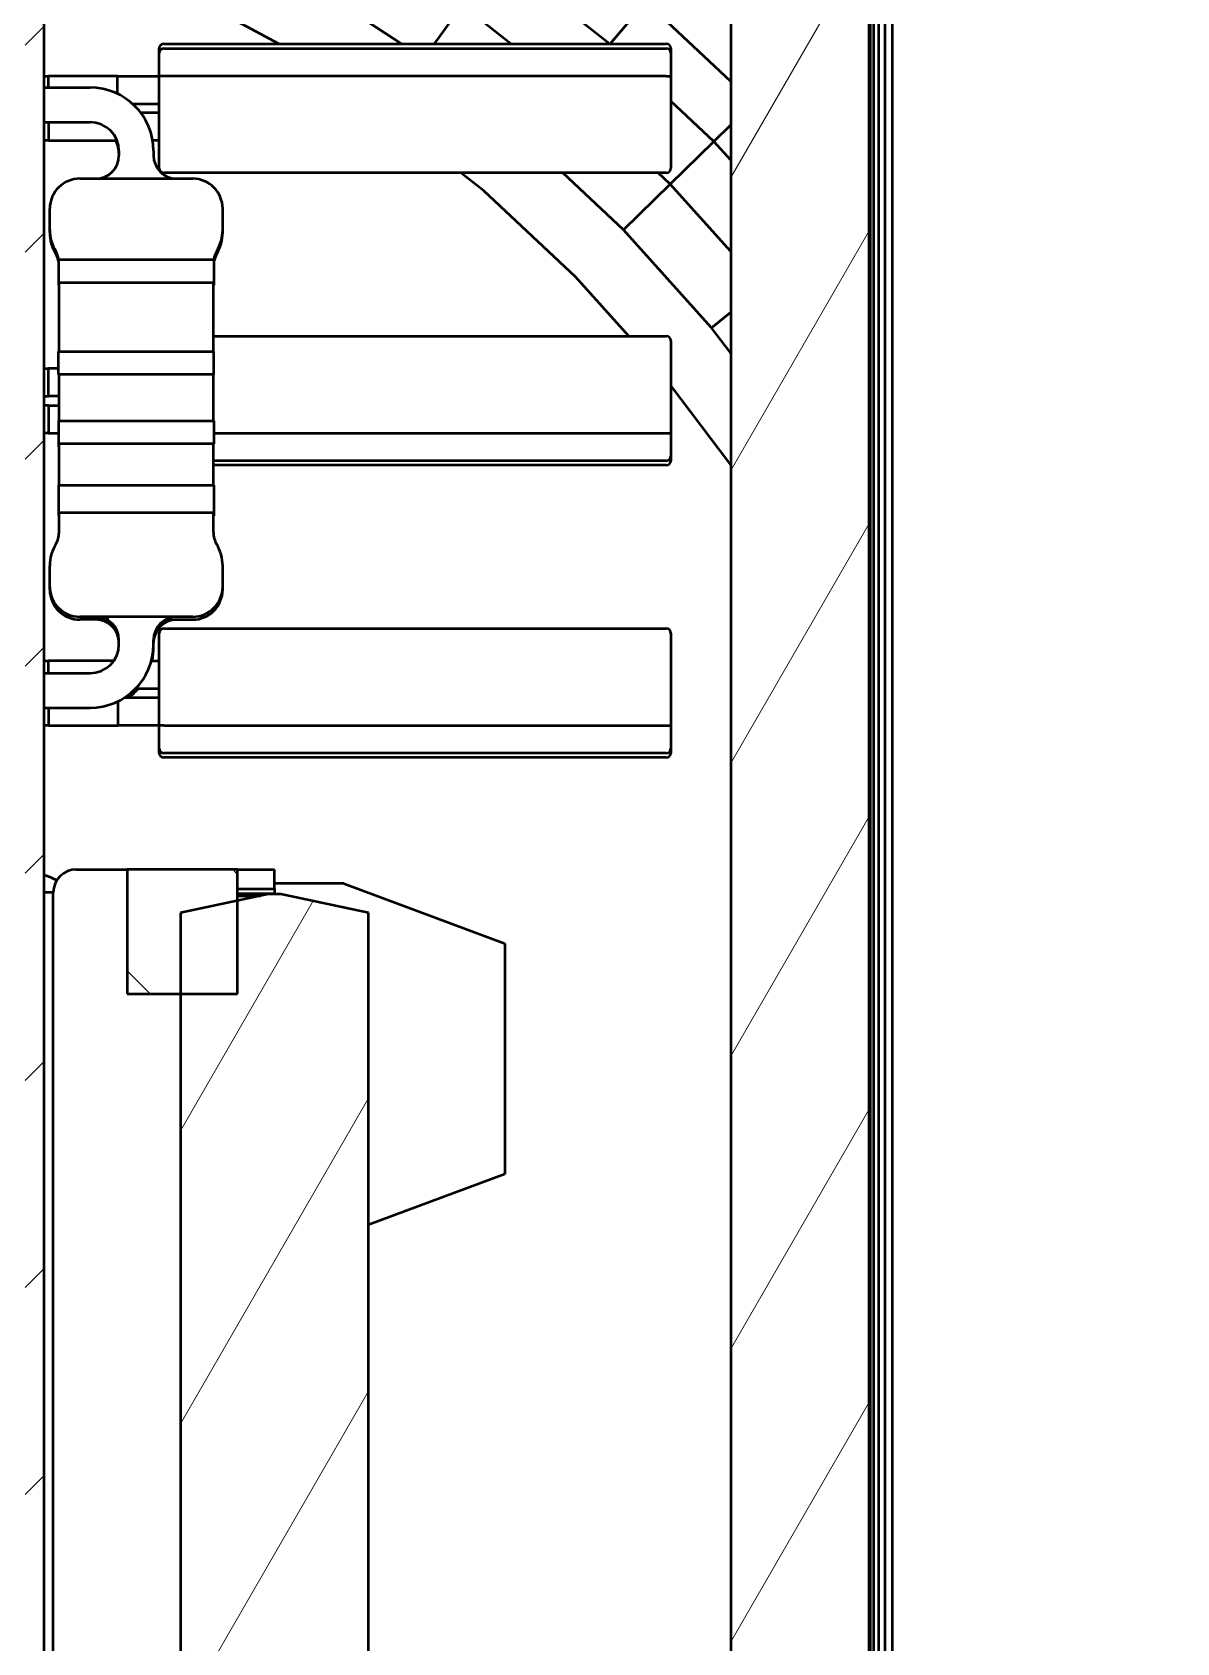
# Model space of a CAD drawing. Header units: millimetres. Extents: x -232 to 1390, y -69 to 653.
# Drawn here: x 422.18 to 447.01, y 122.46 to 157.39 of the extents above; entities that cross this region are included whole.
import ezdxf

# ---------------------------------------------------------------- set-up
doc = ezdxf.new("R2010")
doc.units = ezdxf.units.MM
doc.layers.add('Видимый контур (ГОСТ)', color=7, linetype='Continuous', lineweight=50)
doc.layers.add('Штриховка (ГОСТ)', color=7, linetype='Continuous', lineweight=18)
pattern_1 = [(60, (0, 0), (-2.74963, 1.587501), [])]

msp = doc.modelspace()

# ---------------------------------------------------------------- hatches: boundary and pattern name
at = {"layer": 'Штриховка (ГОСТ)'}
h = msp.add_hatch(dxfattribs=at)
h.set_pattern_fill('ANSI31', color=256, scale=25.4, angle=15, style=0)
h.set_pattern_definition(pattern_1)
h.paths.add_polyline_path([(429.616, 53.09), (427.018, 53.602), (422.334, 54.715), (422.334, 54.715), (422.334, 51.61), (427.568, 50.426), (429.359, 50.088), (429.795, 50.075), (430.215, 50.187), (430.586, 50.415), (430.875, 50.74), (431.059, 51.134), (431.122, 51.565), (431.122, 52.847)])
h.paths.add_polyline_path([(474.517, 172.906), (473.392, 172.906), (459.434, 172.906), (459.284, 172.882), (459.125, 172.857), (458.978, 172.782), (458.846, 172.715), (458.739, 172.608), (458.625, 172.493), (458.582, 172.423), (458.543, 172.36), (458.511, 172.284), (458.482, 172.215), (458.463, 172.135), (458.446, 172.062), (458.439, 171.98), (458.434, 171.906), (458.434, 171.427), (458.434, 170.906), (458.44, 170.824), (458.446, 170.749), (458.465, 170.67), (458.482, 170.597), (458.514, 170.521), (458.543, 170.452), (458.585, 170.382), (458.625, 170.318), (458.73, 170.212), (458.846, 170.097), (458.99, 170.023), (459.125, 169.954), (459.271, 169.931), (459.434, 169.906), (474.345, 169.905), (475.822, 169.906), (475.822, 169.906), (476.206, 168.62), (477.181, 168.586), (477.813, 168.56), (477.813, 170.045), (477.813, 172.675), (477.743, 173.553), (477.533, 174.408), (477.387, 174.843), (475.673, 179.459), (473.587, 184.43), (471.242, 189.488), (468.701, 194.363), (465.99, 198.809), (464.566, 200.806), (463.09, 202.627), (461.554, 204.257), (459.948, 205.688), (458.259, 206.921), (456.475, 207.96), (454.58, 208.82), (452.564, 209.515), (450.425, 210.058), (448.166, 210.458), (445.798, 210.724), (443.334, 210.863), (440.792, 210.882), (438.191, 210.786), (432.887, 210.274), (427.568, 209.385), (422.334, 208.201), (422.334, 205.099), (422.334, 205.096), (427.018, 206.209), (429.616, 206.721), (432.22, 207.15), (434.82, 207.488), (437.397, 207.727), (439.93, 207.861), (442.398, 207.884), (444.776, 207.792), (447.041, 207.581), (449.174, 207.25), (451.16, 206.795), (452.993, 206.215), (454.68, 205.503), (456.245, 204.647), (457.724, 203.622), (459.152, 202.403), (460.547, 200.973), (461.918, 199.328), (463.268, 197.476), (464.595, 195.435), (465.897, 193.23), (467.169, 190.893), (468.406, 188.456), (470.746, 183.437), (472.83, 178.488), (474.526, 173.937), (474.861, 172.906)])
h.paths.add_polyline_path([(444.811, 172.053), (444.785, 172.215), (444.718, 172.348), (444.643, 172.493), (444.538, 172.599), (444.422, 172.715), (444.289, 172.782), (444.143, 172.857), (443.996, 172.88), (443.834, 172.906), (441.967, 172.906), (439.334, 172.906), (439.025, 172.857), (438.716, 172.808), (438.437, 172.666), (438.159, 172.524), (437.937, 172.302), (437.716, 172.081), (437.574, 171.802), (437.432, 171.524), (437.383, 171.215), (437.334, 170.906), (437.334, 129.906), (437.334, 88.906), (437.383, 88.597), (437.432, 88.288), (437.574, 88.009), (437.716, 87.73), (437.937, 87.509), (438.159, 87.288), (438.437, 87.145), (438.716, 87.003), (439.025, 86.954), (439.334, 86.906), (474.853, 86.906), (474.526, 85.875), (472.83, 81.324), (470.746, 76.374), (468.406, 71.355), (467.169, 68.919), (465.897, 66.581), (464.595, 64.376), (463.268, 62.335), (461.918, 60.483), (460.547, 58.838), (459.152, 57.408), (457.724, 56.189), (456.245, 55.164), (454.68, 54.308), (452.993, 53.596), (451.16, 53.016), (450.813, 52.932), (450.813, 52.932), (450.813, 52.657), (450.813, 51.803), (450.842, 51.622), (450.885, 51.343), (450.967, 51.18), (451.094, 50.928), (451.223, 50.798), (451.421, 50.597), (451.583, 50.512), (451.833, 50.382), (452.013, 50.351), (452.291, 50.303), (452.751, 50.368), (454.58, 50.991), (456.475, 51.851), (458.259, 52.891), (459.947, 54.123), (461.554, 55.554), (463.09, 57.184), (464.566, 59.005), (465.99, 61.002), (468.701, 65.448), (471.242, 70.323), (473.587, 75.381), (475.673, 80.352), (477.387, 84.968), (478.61, 88.774), (478.978, 89.968), (478.98, 89.975), (478.98, 89.975), (479.313, 91.191), (476.206, 91.191), (475.822, 89.906), (475.822, 89.906), (440.834, 89.906), (440.757, 89.918), (440.68, 89.93), (440.61, 89.966), (440.54, 90.001), (440.485, 90.056), (440.43, 90.112), (440.394, 90.181), (440.359, 90.251), (440.347, 90.328), (440.334, 90.406), (440.334, 129.906), (440.334, 169.406), (440.347, 169.483), (440.359, 169.56), (440.394, 169.63), (440.43, 169.699), (440.485, 169.755), (440.54, 169.81), (440.61, 169.846), (440.68, 169.881), (440.757, 169.893), (440.834, 169.906), (442.546, 169.906), (443.834, 169.906), (443.982, 169.929), (444.143, 169.954), (444.276, 170.022), (444.422, 170.097), (444.528, 170.202), (444.643, 170.318), (444.711, 170.451), (444.785, 170.597), (444.809, 170.744), (444.834, 170.906), (444.834, 171.383), (444.834, 171.906)])
h = msp.add_hatch(dxfattribs=at)
h.set_pattern_fill('ANSI31', color=256, scale=25.4, style=0)
h.set_pattern_definition([(45, (0, 0), (-2.245064, 2.245064), [])])
h.paths.add_polyline_path([(422.025, 190.452), (422.437, 190.452), (422.437, 191.571), (422.437, 193.694), (422.437, 196.222), (422.437, 200.148), (422.437, 204.482), (422.437, 204.982), (422.025, 204.982)])
h.paths.add_polyline_path([(422.437, 189.491), (422.025, 189.491), (422.025, 54.987), (422.437, 54.987), (422.437, 76.721), (422.437, 77.221), (422.437, 78.721), (422.437, 79.221), (422.437, 188.271)])
h = msp.add_hatch(dxfattribs=at)
h.set_pattern_fill('ANSI31', color=256, scale=25.4, angle=90.0002, style=0)
h.set_pattern_definition([(135.0002, (0, 0), (-2.245056, -2.245072), [])])
h.paths.add_polyline_path([(424.237, 104.307), (426.074, 104.307), (426.637, 104.307), (426.637, 106.371), (425.399, 106.371), (424.237, 106.371)])
h.paths.add_polyline_path([(426.637, 120.626), (426.637, 122.276), (425.399, 122.276), (424.237, 122.276), (424.237, 120.626), (425.399, 120.626)])
h.paths.add_polyline_path([(426.637, 136.531), (426.637, 138.555), (426.637, 139.231), (424.237, 139.231), (424.237, 136.531), (425.399, 136.531)])
h = msp.add_hatch(dxfattribs=at)
h.set_pattern_fill('ANSI31', color=256, scale=25.4, angle=15, style=0)
h.set_pattern_definition(pattern_1)
h.paths.add_polyline_path([(427.574, 138.696), (427.299, 138.696), (426.63, 138.554), (425.399, 138.292), (425.399, 136.531), (425.399, 122.276), (425.399, 120.626), (425.399, 106.371), (425.399, 104.45), (426.074, 104.307), (427.299, 104.046), (427.574, 104.046), (429.374, 104.429), (429.374, 105.25), (429.474, 105.25), (429.474, 138.292)])

# ---------------------------------------------------------------- linework, layer by layer
at = {"layer": 'Видимый контур (ГОСТ)'}
for p, q in [((422.437, 54.987), (422.437, 189.491)), ((437.334, 170.906), (437.334, 129.906)), ((440.334, 129.906), (440.334, 169.406)), ((440.359, 169.406), (440.359, 90.406)), ((440.43, 169.406), (440.43, 90.406)), ((440.54, 169.406), (440.54, 90.406)), ((440.68, 169.406), (440.68, 90.406)), ((440.834, 169.406), (440.834, 90.406)), ((434.706, 157.136), (432.281, 159.042)), ((427.532, 157.136), (425.143, 158.421)), ((430.193, 157.136), (428.293, 158.381)), ((430.911, 157.136), (431.507, 157.964)), ((432.561, 157.136), (431.507, 157.964)), ((434.715, 157.136), (435.493, 158.042)), ((437.334, 156.318), (435.493, 158.042)), ((424.937, 156.936), (424.937, 157.036)), ((424.937, 156.436), (424.937, 156.936)), ((425.037, 157.136), (435.937, 157.136)), ((425.037, 157.036), (435.937, 157.036)), ((436.037, 157.036), (436.037, 156.936)), ((436.037, 156.936), (436.037, 156.436)), ((422.437, 156.436), (422.532, 156.436)), ((422.437, 156.186), (423.437, 156.186)), ((424.032, 156.436), (422.532, 156.436)), ((422.532, 156.186), (422.532, 156.436)), ((424.032, 156.436), (424.932, 156.436)), ((424.032, 156.05), (424.032, 156.436)), ((424.932, 155.836), (424.932, 156.436)), ((425.037, 156.436), (424.937, 156.436)), ((424.937, 154.436), (424.937, 156.436)), ((425.037, 156.436), (424.937, 156.436)), ((435.937, 156.436), (425.037, 156.436)), ((435.937, 156.436), (425.037, 156.436)), ((435.937, 156.436), (436.037, 156.436)), ((435.937, 156.436), (436.037, 156.436)), ((436.037, 156.436), (436.037, 154.436)), ((424.353, 155.836), (424.932, 155.836)), ((436.969, 155.019), (436.037, 155.891)), ((422.437, 155.436), (423.437, 155.436)), ((422.537, 155.436), (422.537, 155.036)), ((424.937, 155.636), (424.537, 155.636)), ((436.969, 155.019), (437.334, 155.377)), ((422.537, 155.036), (422.437, 155.036)), ((422.537, 155.036), (424.02, 155.036)), ((424.062, 154.811), (424.062, 154.711)), ((424.937, 155.036), (424.793, 155.036)), ((424.812, 154.811), (424.812, 154.711)), ((436.021, 154.09), (436.969, 155.019)), ((437.334, 154.612), (436.969, 155.019)), ((423.212, 154.211), (425.662, 154.211)), ((435.937, 154.336), (425.037, 154.336)), ((431.976, 153.944), (431.479, 154.336)), ((435.011, 153.1), (433.691, 154.336)), ((435.011, 153.1), (436.021, 154.09)), ((436.021, 154.09), (435.759, 154.336)), ((437.334, 152.629), (436.021, 154.09)), ((433.969, 152.079), (431.976, 153.944)), ((422.562, 153.104), (422.562, 153.561)), ((426.312, 153.104), (426.312, 153.561)), ((422.562, 153.041), (422.562, 153.104)), ((426.312, 153.041), (426.312, 153.104)), ((436.92, 150.977), (435.011, 153.1)), ((422.752, 152.461), (426.121, 152.461)), ((422.752, 152.461), (422.752, 151.961)), ((426.122, 152.461), (426.122, 151.961)), ((422.752, 151.961), (426.122, 151.961)), ((422.752, 151.961), (422.752, 151.898)), ((422.762, 150.461), (422.762, 151.961)), ((426.112, 150.461), (426.112, 151.961)), ((426.122, 151.961), (426.122, 151.898)), ((435.124, 150.795), (433.969, 152.079)), ((422.756, 151.898), (422.752, 151.898)), ((426.108, 151.898), (426.122, 151.898)), ((436.92, 150.977), (437.334, 151.318)), ((437.334, 150.427), (436.92, 150.977)), ((426.112, 150.795), (435.937, 150.795)), ((436.037, 150.695), (436.037, 148.695)), ((422.752, 150.461), (426.122, 150.461)), ((422.752, 149.961), (422.752, 150.461)), ((426.122, 149.961), (426.122, 150.461)), ((422.437, 150.095), (422.532, 150.095)), ((422.752, 150.095), (422.532, 150.095)), ((422.532, 149.495), (422.532, 150.095)), ((426.122, 149.961), (422.752, 149.961)), ((422.762, 148.961), (422.762, 149.961)), ((426.112, 148.961), (426.112, 149.961)), ((422.437, 149.495), (422.532, 149.495)), ((422.762, 149.495), (422.532, 149.495)), ((437.334, 148.007), (436.037, 149.728)), ((422.537, 149.295), (422.437, 149.295)), ((422.537, 149.295), (422.537, 148.695)), ((422.537, 149.295), (422.762, 149.295)), ((422.752, 148.961), (426.121, 148.961)), ((422.752, 148.961), (422.752, 148.461)), ((426.122, 148.961), (426.122, 148.461)), ((422.537, 148.695), (422.437, 148.695)), ((422.537, 148.695), (422.752, 148.695)), ((422.752, 148.461), (422.752, 148.398)), ((426.12, 148.461), (422.753, 148.461)), ((422.762, 147.561), (422.762, 148.461)), ((426.112, 147.561), (426.112, 148.461)), ((426.122, 148.695), (435.937, 148.695)), ((426.122, 148.695), (435.937, 148.695)), ((435.937, 148.695), (436.037, 148.695)), ((435.937, 148.695), (436.037, 148.695)), ((436.037, 148.695), (436.037, 148.195)), ((422.762, 148.398), (422.752, 148.398)), ((435.937, 148.095), (426.112, 148.095)), ((436.037, 148.195), (436.037, 148.095)), ((435.937, 147.995), (426.112, 147.995)), ((422.752, 147.561), (422.752, 146.961)), ((422.753, 147.561), (426.121, 147.561)), ((426.122, 147.561), (426.122, 146.961)), ((422.752, 146.961), (422.752, 146.898)), ((426.12, 146.961), (422.753, 146.961)), ((422.771, 146.898), (422.753, 146.898)), ((422.762, 146.538), (422.762, 146.961)), ((426.112, 146.538), (426.112, 146.961)), ((426.112, 146.898), (426.122, 146.898)), ((426.122, 146.961), (426.122, 146.898)), ((422.562, 145.361), (422.562, 145.817)), ((426.312, 145.361), (426.312, 145.817)), ((422.562, 145.298), (422.562, 145.361)), ((426.312, 145.298), (426.312, 145.361)), ((425.662, 144.711), (423.212, 144.711)), ((423.843, 144.648), (423.213, 144.648)), ((425.069, 144.648), (425.662, 144.648)), ((424.937, 142.355), (424.937, 144.355)), ((425.037, 144.455), (435.937, 144.455)), ((436.037, 144.355), (436.037, 142.355)), ((424.062, 144.111), (424.062, 144.211)), ((424.812, 144.111), (424.812, 144.211)), ((424.812, 144.048), (424.812, 144.111)), ((422.437, 143.755), (422.532, 143.755)), ((423.951, 143.755), (422.532, 143.755)), ((422.532, 143.486), (422.532, 143.755)), ((424.765, 143.755), (424.932, 143.755)), ((424.932, 143.155), (424.932, 143.755)), ((422.437, 143.486), (423.437, 143.486)), ((424.037, 142.873), (424.037, 142.355)), ((424.937, 142.955), (424.181, 142.955)), ((424.426, 143.155), (424.932, 143.155)), ((422.437, 142.736), (423.437, 142.736)), ((422.537, 142.736), (422.537, 142.355)), ((422.537, 142.355), (422.437, 142.355)), ((422.537, 142.355), (424.037, 142.355)), ((424.937, 142.355), (424.037, 142.355)), ((425.037, 142.355), (424.937, 142.355)), ((425.037, 142.355), (424.937, 142.355)), ((424.937, 141.855), (424.937, 142.355)), ((425.037, 142.355), (435.937, 142.355)), ((425.037, 142.355), (435.937, 142.355)), ((435.937, 142.355), (436.037, 142.355)), ((435.937, 142.355), (436.037, 142.355)), ((436.037, 142.355), (436.037, 141.855)), ((424.937, 141.755), (424.937, 141.855)), ((436.037, 141.855), (436.037, 141.755)), ((435.937, 141.755), (425.037, 141.755)), ((435.937, 141.655), (425.037, 141.655)), ((423.137, 139.231), (424.237, 139.231)), ((426.637, 139.231), (424.237, 139.231)), ((424.237, 139.231), (424.237, 136.531)), ((426.637, 136.531), (426.637, 139.231)), ((426.637, 139.231), (427.437, 139.231)), ((427.437, 138.811), (427.437, 139.231)), ((422.637, 138.731), (422.437, 138.731)), ((422.637, 104.171), (422.637, 138.731)), ((427.299, 138.696), (425.399, 138.292)), ((426.637, 138.811), (427.437, 138.811)), ((426.637, 138.711), (427.437, 138.711)), ((426.637, 138.661), (427.135, 138.661)), ((427.574, 138.696), (427.299, 138.696)), ((428.937, 138.924), (427.437, 138.924)), ((427.437, 138.811), (427.437, 138.711)), ((427.437, 138.696), (427.437, 138.711)), ((429.474, 138.292), (427.574, 138.696)), ((428.937, 138.924), (432.437, 137.624)), ((425.399, 138.292), (425.399, 104.45)), ((429.474, 105.25), (429.474, 138.292)), ((432.437, 137.624), (432.437, 132.624)), ((424.237, 136.531), (426.637, 136.531)), ((432.437, 132.624), (429.474, 131.523)), ((437.334, 129.906), (437.334, 88.906)), ((440.334, 90.406), (440.334, 129.906))]:
    msp.add_line(p, q, dxfattribs=at)
for centre, radius, start, end in [((425.037, 157.036), 0.1, 90, 180), ((425.037, 156.936), 0.1, 90, 180), ((435.937, 157.036), 0.1, 0, 90), ((435.937, 156.936), 0.1, 360, 90), ((423.437, 154.811), 1.375, 0, 90), ((423.437, 154.811), 0.625, 0, 90), ((423.437, 154.748), 0.625, 0, 27.4101), ((423.562, 154.711), 0.5, 270.0033, 0), ((425.312, 154.711), 0.5, 180, 269.9967), ((425.037, 154.436), 0.1, 180, 270), ((435.937, 154.436), 0.1, 270, 360), ((423.212, 153.561), 0.65, 90, 180), ((425.662, 153.561), 0.65, 0, 90), ((423.46, 153.104), 0.898, 180, 211.0284), ((423.46, 153.041), 0.898, 180, 211.0284), ((425.414, 153.104), 0.898, 328.9716, 0), ((425.414, 153.041), 0.898, 328.9716, 0), ((422.262, 152.383), 0.5, 8.912, 31.0284), ((426.612, 152.383), 0.5, 148.9716, 171.088), ((422.262, 152.32), 0.5, 11.4783, 31.0284), ((426.612, 152.32), 0.5, 148.9716, 168.5217), ((435.937, 150.695), 0.1, 0, 90), ((435.937, 148.195), 0.1, 270, 0), ((435.937, 148.095), 0.1, 270, 360), ((422.262, 146.538), 0.5, 328.9716, 0), ((426.612, 146.538), 0.5, 180, 211.0284), ((423.46, 145.817), 0.898, 148.9716, 180), ((425.414, 145.817), 0.898, 0, 31.0284), ((423.212, 145.361), 0.65, 180, 270), ((423.212, 145.298), 0.65, 180, 270), ((425.662, 145.361), 0.65, 270, 0), ((425.662, 145.298), 0.65, 270, 0), ((423.562, 144.211), 0.5, 0, 89.9967), ((423.562, 144.148), 0.5, 0, 89.9967), ((425.312, 144.211), 0.5, 90.0033, 180), ((425.312, 144.148), 0.5, 90.0033, 180), ((425.037, 144.355), 0.1, 90, 180), ((435.937, 144.355), 0.1, 0, 90), ((423.437, 144.111), 1.375, 270, 0), ((423.437, 144.111), 0.625, 270, 0), ((423.437, 144.048), 1.375, 347.7054, 0), ((423.437, 144.048), 1.375, 307.3343, 319.511), ((425.037, 141.855), 0.1, 180, 270), ((435.937, 141.855), 0.1, 270, 0), ((425.037, 141.755), 0.1, 180, 270), ((435.937, 141.755), 0.1, 270, 360), ((423.137, 138.731), 0.5, 90, 180)]:
    msp.add_arc(centre, radius, start, end, dxfattribs=at)
msp.add_open_spline([(422.711, 138.993), (422.638, 139.034), (422.561, 139.068), (422.467, 139.098), (422.452, 139.103), (422.437, 139.107)], degree=3, knots=[2.6270415, 2.6270415, 2.6270415, 2.6270415, 2.8274334, 2.8274334, 2.8650794, 2.8650794, 2.8650794, 2.8650794], dxfattribs=at)

doc.saveas('drawing.dxf')
